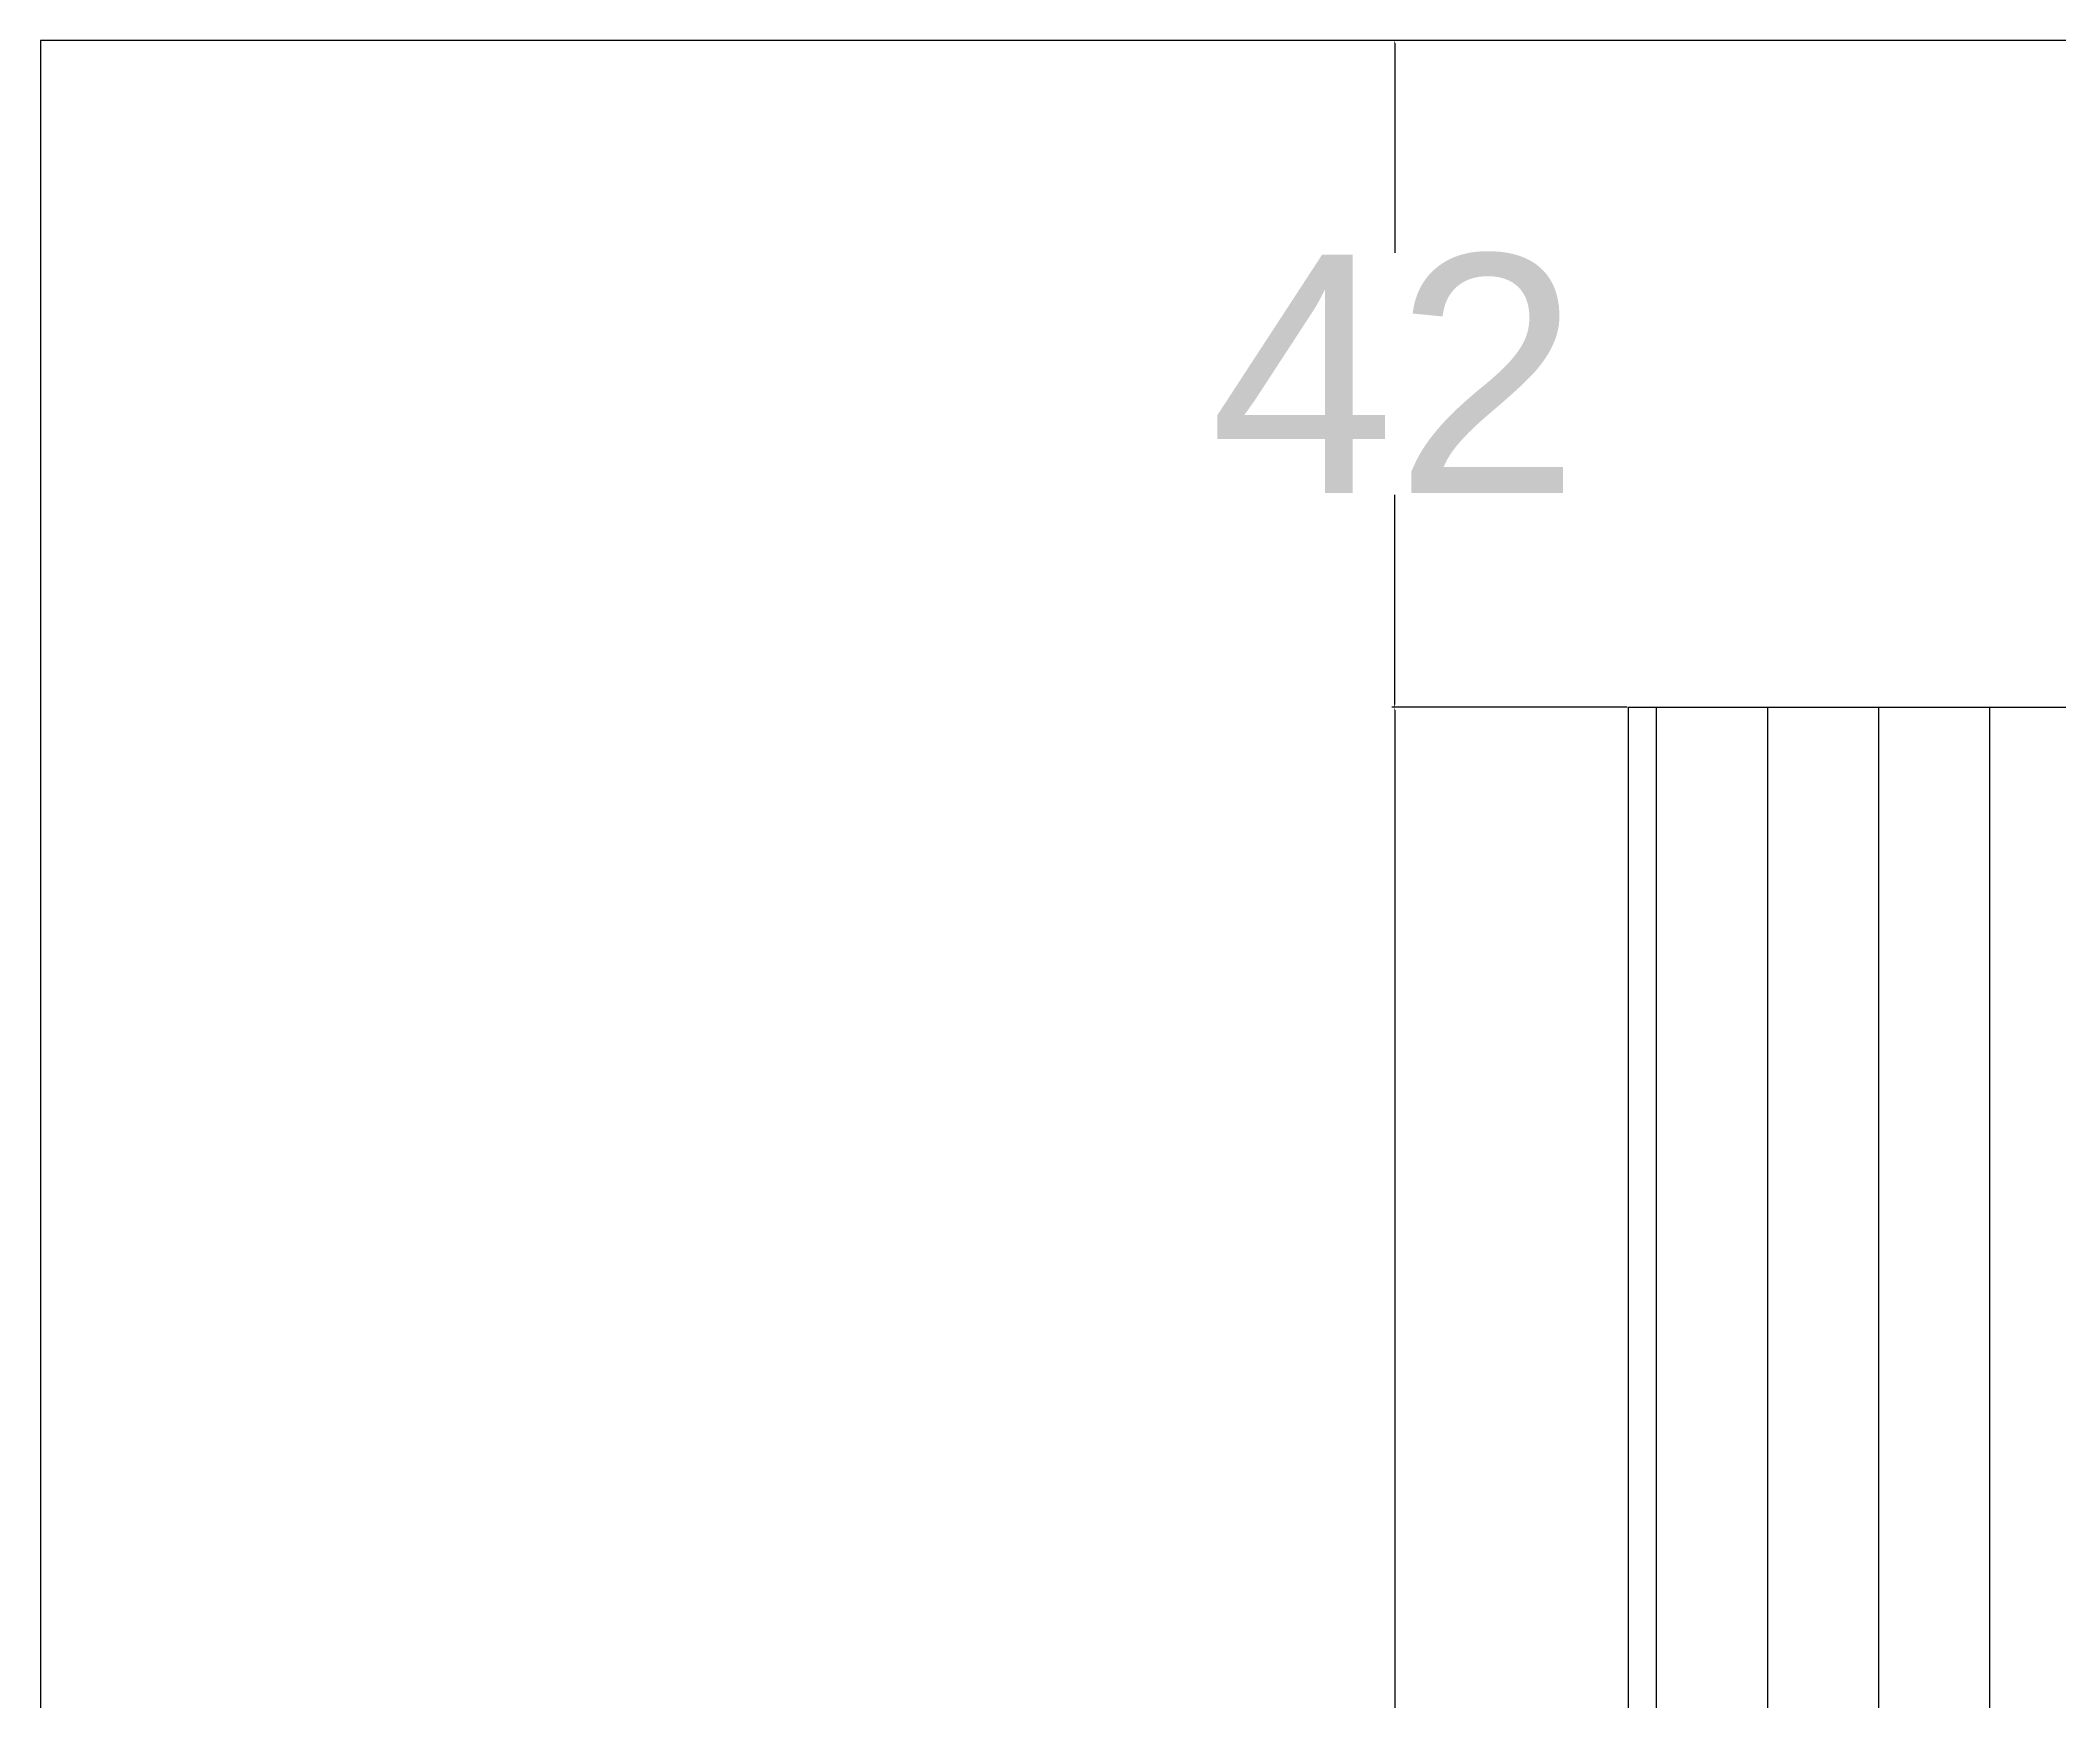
# Model space of a CAD drawing. Header units: millimetres. Extents: x 101 to 2864, y 2 to 1622.
# Drawn here: x 1310 to 1437.1, y 476.3 to 581 of the extents above; entities that cross this region are included whole.
import ezdxf

# ---------------------------------------------------------------- set-up
doc = ezdxf.new("R2010")
doc.units = ezdxf.units.MM
doc.layers.get('DEFPOINTS').update_dxf_attribs({"color": 140})
for name, color, linetype in [('DESENHO', 1, 'Continuous'), ('LayerEstreito', 2, 'Continuous'), ('Linha larga', 5, 'Continuous')]:
    doc.layers.add(name, color=color, linetype=linetype)
doc.styles.get("Standard").update_dxf_attribs({"font": 'arial.ttf'})
doc.dimstyles.get("Standard").update_dxf_attribs({"dimtxt": 0.18, "dimasz": 0.18, "dimexe": 0.18, "dimexo": 0.0625, "dimgap": 0.09, "dimtad": 0, "dimtih": 1, "dimtoh": 1, "dimdec": 4, "dimzin": 0, "dimdsep": 46, "dimtxsty": 'Standard', "dimcen": 0.09, "dimadec": 0, "dimazin": 0, "dimtfac": 1, "dimtdec": 4, "dimtofl": 0, "dimtmove": 0, "dimatfit": 3, "dimfxl": 1, "dimtolj": 1, "dimtzin": 0, "dimarcsym": 0})

# ---------------------------------------------------------------- blocks, each defined once
blk = doc.blocks.new('*D61')
at = {"layer": 'DEFPOINTS', "color": 0, "transparency": 16777216}
for p in [(1395.24, 538.95), (1409.96, 538.95), (1409.96, 378.95)]:
    blk.add_point(p, dxfattribs=at)
at = {"layer": 'DESENHO', "color": 0, "lineweight": -2, "transparency": 16777216}
for p, q in [((1409.89, 538.95), (1395.06, 538.95)), ((1395.24, 538.77), (1395.24, 466.7)), ((1395.24, 379.13), (1395.24, 451.2)), ((1409.89, 378.95), (1395.06, 378.95))]:
    blk.add_line(p, q, dxfattribs=at)
at = {"layer": 'DESENHO', "color": 0, "transparency": 16777216}
for points in [[(1395.21, 538.77), (1395.27, 538.77), (1395.24, 538.95)], [(1395.21, 379.13), (1395.27, 379.13), (1395.24, 378.95)]]:
    blk.add_solid(points, dxfattribs=at)
at = {"layer": 'DESENHO', "color": 0, "transparency": 16777216, "insert": (1395.24, 458.95), "char_height": 0.18, "attachment_point": 5}
blk.add_mtext('\\A1;{\\H83.333x;160}', dxfattribs=at)
blk = doc.blocks.new('*D62')
at = {"layer": 'DEFPOINTS', "color": 0, "transparency": 16777216}
for p in [(1395.24, 580.95), (1409.96, 580.95), (1409.96, 538.95)]:
    blk.add_point(p, dxfattribs=at)
at = {"layer": 'DESENHO', "color": 0, "lineweight": -2, "transparency": 16777216}
for p, q in [((1409.89, 580.95), (1395.06, 580.95)), ((1395.24, 580.77), (1395.24, 567.57)), ((1395.24, 539.13), (1395.24, 552.33)), ((1409.89, 538.95), (1395.06, 538.95))]:
    blk.add_line(p, q, dxfattribs=at)
at = {"layer": 'DESENHO', "color": 0, "transparency": 16777216}
for points in [[(1395.21, 580.77), (1395.27, 580.77), (1395.24, 580.95)], [(1395.21, 539.13), (1395.27, 539.13), (1395.24, 538.95)]]:
    blk.add_solid(points, dxfattribs=at)
at = {"layer": 'DESENHO', "color": 0, "transparency": 16777216, "insert": (1395.24, 559.95), "char_height": 0.18, "attachment_point": 5}
blk.add_mtext('\\A1;{\\H83.333x;42}', dxfattribs=at)

msp = doc.modelspace()

# ---------------------------------------------------------------- hatches: boundary and pattern name
at = {"layer": 'LayerEstreito'}
h = msp.add_hatch(dxfattribs=at)
h.set_pattern_fill('_USER', color=256, scale=7, angle=90, pattern_type=0)
h.set_pattern_definition([(90, (-401.2754, 328.95), (-7, 4e-16), [])])
h.paths.add_polyline_path([(1809.95639, 378.95012), (1809.95639, 538.95012), (1409.95639, 538.95012), (1409.95639, 378.95012)])

# ---------------------------------------------------------------- linework, layer by layer
msp.add_lwpolyline([(1409.95639, 378.95012), (1409.95639, 378.95012), (1409.95639, 378.95012), (1409.95639, 538.95012), (1809.95639, 538.95012), (1809.95639, 378.95012), (1409.95639, 378.95012)], dxfattribs=at)
at = {"layer": 'Linha larga'}
msp.add_lwpolyline([(1309.95639, 580.95012), (1309.95639, 328.95012), (2809.95639, 328.95012), (2809.95639, 580.95012), (1309.95639, 580.95012)], dxfattribs=at)

# ---------------------------------------------------------------- dimensions: what is measured, and where the dimension line sits
at = {"layer": 'DESENHO'}
for base, p1, p2, text, picture, middle in [((1395.23544, 580.95012), (1409.95639, 538.95012), (1409.95639, 580.95012), '{\\H83.333x;42}', '*D62', (1395.23544, 559.95012)), ((1395.23544, 538.95012), (1409.95639, 378.95012), (1409.95639, 538.95012), '{\\H83.333x;160}', '*D61', (1395.23544, 458.95012))]:
    dim = msp.add_linear_dim(base=base, p1=p1, p2=p2, angle=90, text=text, dimstyle='Standard', dxfattribs=at)
    dim.commit()
    dim.dimension.update_dxf_attribs({"geometry": picture, "text_midpoint": middle})

doc.saveas('drawing.dxf')
